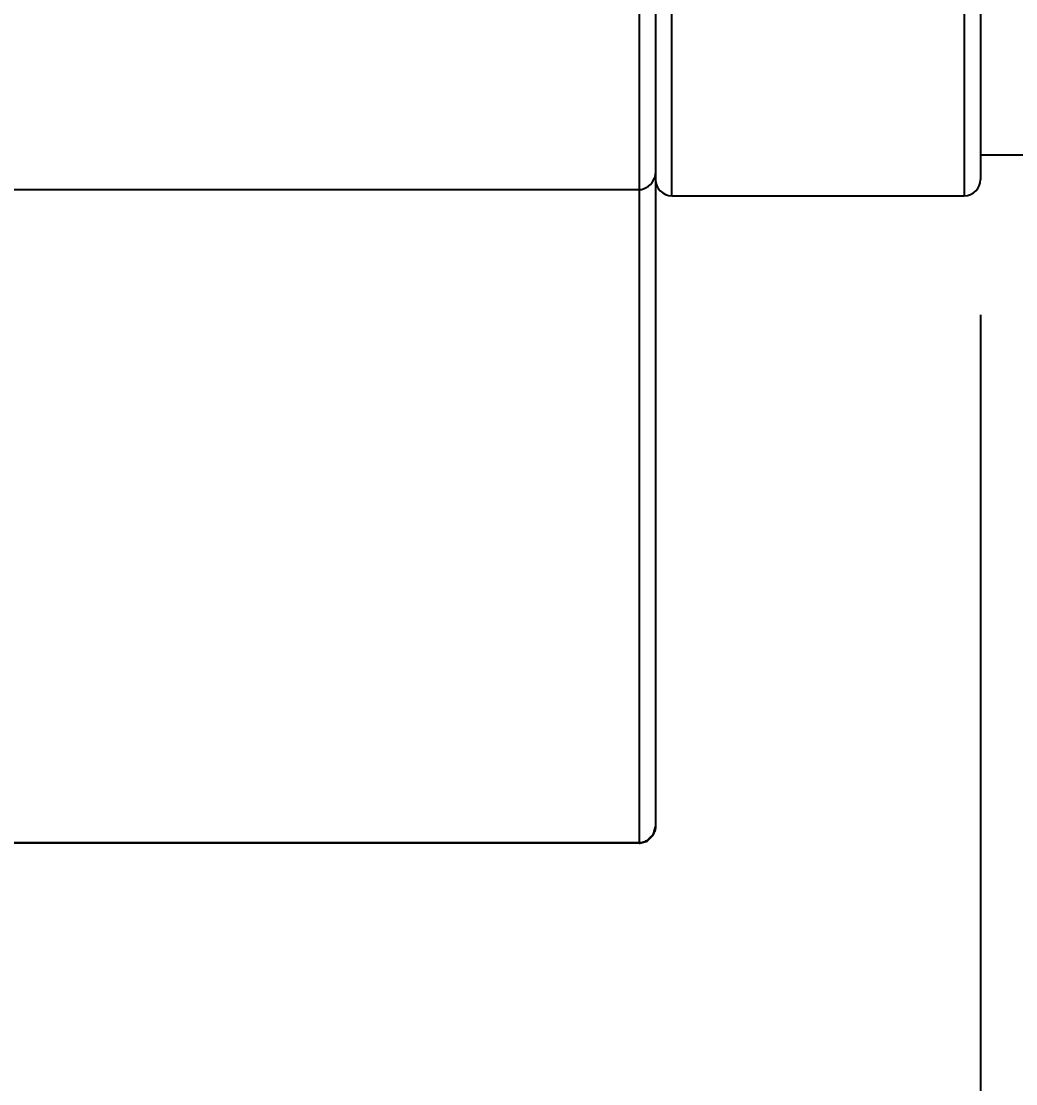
# Model space of a CAD drawing. Header units: millimetres. Extents: x 13495 to 14291, y -4366 to -3315.
# Drawn here: x 13899.346 to 13903.935, y -4003.813 to -3998.911 of the extents above; entities that cross this region are included whole.
import ezdxf

# ---------------------------------------------------------------- set-up
doc = ezdxf.new("R2010")
doc.units = ezdxf.units.MM
doc.header["$LTSCALE"] = 0.1
doc.layers.get('0').update_dxf_attribs({"lineweight": 15})
doc.layers.add('1', color=7, linetype='Continuous')
doc.layers.add('DIM', color=3, linetype='Continuous', lineweight=9)
doc.styles.add('ARIAL', font='arial.ttf')
doc.styles.get("Standard").update_dxf_attribs({"font": 'arial.ttf'})
doc.dimstyles.new('ISO-25', dxfattribs={"dimtxt": 4, "dimasz": 3.5, "dimexe": 0.5, "dimexo": 0.625, "dimtad": 1, "dimdec": 1, "dimlfac": 5, "dimdsep": 46, "dimtxsty": 'Standard', "dimcen": 2.5, "dimadec": 0, "dimazin": 0, "dimtfac": 1, "dimtdec": 1, "dimtmove": 0, "dimatfit": 3, "dimfxl": 1, "dimarcsym": 0})
doc.dimstyles.new('사본 ISO-25', dxfattribs={"dimtxt": 4, "dimasz": 3.5, "dimexe": 0.5, "dimexo": 0.625, "dimgap": 1.5, "dimtad": 1, "dimtih": 1, "dimtoh": 1, "dimdec": 1, "dimlfac": 4, "dimdsep": 46, "dimtxsty": 'ARIAL', "dimcen": 0, "dimclrd": 3, "dimclre": 3, "dimclrt": 3, "dimadec": 1, "dimazin": 0, "dimtfac": 1, "dimtdec": 1, "dimtmove": 0, "dimatfit": 3, "dimfxl": 1.25, "dimtfill": 1, "dimarcsym": 0})

# ---------------------------------------------------------------- blocks, each defined once
blk = doc.blocks.new('*D90')
at = {"color": 3, "lineweight": -2, "transparency": 16777216}
for p, q in [((13908.523, -4000.2663), (13908.523, -4046.4357)), ((13782.273, -4003.2528), (13782.273, -4046.4357)), ((13785.773, -4045.9357), (13905.023, -4045.9357))]:
    blk.add_line(p, q, dxfattribs=at)
at = {"color": 3, "transparency": 16777216}
for points in [[(13785.773, -4045.3524), (13785.773, -4046.5191), (13782.273, -4045.9357)], [(13905.023, -4045.3524), (13905.023, -4046.5191), (13908.523, -4045.9357)]]:
    blk.add_solid(points, dxfattribs=at)
at = {"layer": 'Defpoints', "color": 0, "transparency": 16777216}
for p in [(13908.523, -3999.6413), (13782.273, -4002.6278), (13908.523, -4045.9357)]:
    blk.add_point(p, dxfattribs=at)
at = {"color": 3, "transparency": 16777216, "insert": (13845.6398, -4042.3934), "char_height": 4, "attachment_point": 5, "style": 'ARIAL', "bg_fill": 3, "box_fill_scale": 1.1, "bg_fill_color": 256, "bg_fill_true_color": 13158600, "bg_fill_transparency": 0}
blk.add_mtext('505', dxfattribs=at)
blk = doc.blocks.new('*D91')
at = {"layer": 'Defpoints', "color": 0, "transparency": 16777216}
for p in [(13901.6222, -3989.9741), (13901.6222, -4163.6001), (13943.4233, -4163.6001)]:
    blk.add_point(p, dxfattribs=at)
at = {"layer": 'DIM', "color": 0, "lineweight": -2, "transparency": 16777216}
for p, q in [((13902.2472, -3989.9741), (13943.9233, -3989.9741)), ((13943.4233, -3993.4741), (13943.4233, -4160.1001)), ((13902.2472, -4163.6001), (13943.9233, -4163.6001))]:
    blk.add_line(p, q, dxfattribs=at)
at = {"layer": 'DIM', "color": 0, "transparency": 16777216}
for points in [[(13942.8399, -3993.4741), (13944.0066, -3993.4741), (13943.4233, -3989.9741)], [(13942.8399, -4160.1001), (13944.0066, -4160.1001), (13943.4233, -4163.6001)]]:
    blk.add_solid(points, dxfattribs=at)
at = {"layer": 'DIM', "color": 0, "transparency": 16777216, "insert": (13939.6969, -4076.7871), "char_height": 4, "attachment_point": 5, "rotation": 90}
blk.add_mtext('{\\fGulim|b0|i0|c129|p50;선반까지 높이 1000 ~ 1050}', dxfattribs=at)
blk = doc.blocks.new('*D101')
at = {"color": 3, "lineweight": -2, "transparency": 16777216}
for p, q in [((13903.773, -4000.2663), (13903.773, -4034.471)), ((13782.273, -4003.2528), (13782.273, -4034.471)), ((13785.773, -4033.971), (13900.273, -4033.971))]:
    blk.add_line(p, q, dxfattribs=at)
at = {"color": 3, "transparency": 16777216}
for points in [[(13785.773, -4033.3876), (13785.773, -4034.5543), (13782.273, -4033.971)], [(13900.273, -4033.3876), (13900.273, -4034.5543), (13903.773, -4033.971)]]:
    blk.add_solid(points, dxfattribs=at)
at = {"layer": 'Defpoints', "color": 0, "transparency": 16777216}
for p in [(13903.773, -3999.6413), (13782.273, -4002.6278), (13903.773, -4033.971)]:
    blk.add_point(p, dxfattribs=at)
at = {"color": 3, "transparency": 16777216, "insert": (13843.4294, -4030.4287), "char_height": 4, "attachment_point": 5, "style": 'ARIAL', "bg_fill": 3, "box_fill_scale": 1.1, "bg_fill_color": 256, "bg_fill_true_color": 13158600, "bg_fill_transparency": 0}
blk.add_mtext('486', dxfattribs=at)

msp = doc.modelspace()

# ---------------------------------------------------------------- linework, layer by layer
at = {"layer": '1', "color": 7, "linetype": 'Continuous'}
for p, q in [((13902.198, -3990.7163), (13902.198, -4002.7024)), ((13902.348, -3999.7163), (13902.348, -3990.7163)), ((13903.698, -3990.7163), (13903.698, -3999.7163)), ((13902.273, -3990.7913), (13902.273, -4002.6278)), ((13903.773, -3990.7913), (13903.773, -3999.6413)), ((13904.273, -3999.5288), (13903.773, -3999.5288)), ((13875.898, -3999.6883), (13902.198, -3999.6883)), ((13902.348, -3999.7163), (13903.698, -3999.7163)), ((13902.198, -4002.7032), (13870.8875, -4002.7032)), ((13902.198, -4002.7024), (13870.8876, -4002.7024)), ((13902.1977, -4002.7032), (13902.198, -4002.7024))]:
    msp.add_line(p, q, dxfattribs=at)
msp.add_lwpolyline([(13902.1977, -4002.7032), (13902.2013, -4002.7031), (13902.2345, -4002.6936), (13902.2619, -4002.6672), (13902.273, -4002.6279)], dxfattribs=at)
for centre, start, end in [((13902.348, -3999.6413), 180, 270), ((13903.698, -3999.6413), 270, 0)]:
    msp.add_arc(centre, 0.075, start, end, dxfattribs=at)
for points, knots in [([(13921.6905, -4050.4226), (13921.8459, -4046.1399), (13921.512, -4037.5482), (13919.2036, -4020.5468), (13914.0655, -3999.6838), (13905.9597, -3975.2728), (13895.0368, -3942.7666), (13887.1277, -3909.287), (13882.4066, -3875.3117), (13881.2091, -3858.1841), (13880.9921, -3849.6135)], [0, 0, 0, 0, 0.062488, 0.124993, 0.24997, 0.375004, 0.500042, 0.749967, 0.874987, 1, 1, 1, 1]), ([(13902.198, -3999.6883), (13902.213, -3999.6883), (13902.2432, -3999.6742), (13902.2631, -3999.6491), (13902.2689, -3999.6344)], [0, 0, 0, 0, 0.487109, 1, 1, 1, 1]), ([(13902.2689, -3999.6344), (13902.2702, -3999.6311), (13902.2723, -3999.6243), (13902.273, -3999.6172), (13902.273, -3999.6137)], [0, 0, 0, 0, 0.509392, 1, 1, 1, 1]), ([(13902.273, -4002.6278), (13902.273, -4002.6342), (13902.2703, -4002.6473), (13902.2641, -4002.659), (13902.2602, -4002.6646)], [0, 0, 0, 0, 0.483035, 1, 1, 1, 1]), ([(13902.2355, -4002.6894), (13902.2298, -4002.6933), (13902.2179, -4002.6996), (13902.2045, -4002.7024), (13902.198, -4002.7024)], [0, 0, 0, 0, 0.516559, 1, 1, 1, 1]), ([(13902.2602, -4002.6646), (13902.2569, -4002.6694), (13902.2493, -4002.6785), (13902.2403, -4002.686), (13902.2355, -4002.6894)], [0, 0, 0, 0, 0.499603, 1, 1, 1, 1])]:
    msp.add_open_spline(points, degree=3, knots=knots, dxfattribs=at)

# ---------------------------------------------------------------- next in the draw order: dimensions: what is measured, and where the dimension line sits
dim = msp.add_linear_dim(base=(13908.523, -4045.9357), p1=(13782.273, -4002.6278), p2=(13908.523, -3999.6413), dimstyle='사본 ISO-25')
dim.commit()
dim.dimension.update_dxf_attribs({"geometry": '*D90', "text_midpoint": (13845.6398, -4045.9357), "dimtype": 160})

# ---------------------------------------------------------------- next in the draw order: dimensions: what is measured, and where the dimension line sits
at = {"layer": 'DIM'}
dim = msp.add_linear_dim(base=(13943.4233, -4163.6001), p1=(13901.6222, -3989.9741), p2=(13901.6222, -4163.6001), angle=90, text='{\\fGulim|b0|i0|c129|p50;선반까지 높이 1000 ~ 1050}', dimstyle='ISO-25', override={"dimgap": 1.5}, dxfattribs=at)
dim.commit()
dim.dimension.update_dxf_attribs({"geometry": '*D91', "text_midpoint": (13943.4233, -4076.7871), "dimtype": 160})

# ---------------------------------------------------------------- next in the draw order: dimensions: what is measured, and where the dimension line sits
dim = msp.add_linear_dim(base=(13903.773, -4033.971), p1=(13782.273, -4002.6278), p2=(13903.773, -3999.6413), dimstyle='사본 ISO-25')
dim.commit()
dim.dimension.update_dxf_attribs({"geometry": '*D101', "text_midpoint": (13843.4294, -4033.971), "dimtype": 160})

doc.saveas('drawing.dxf')
